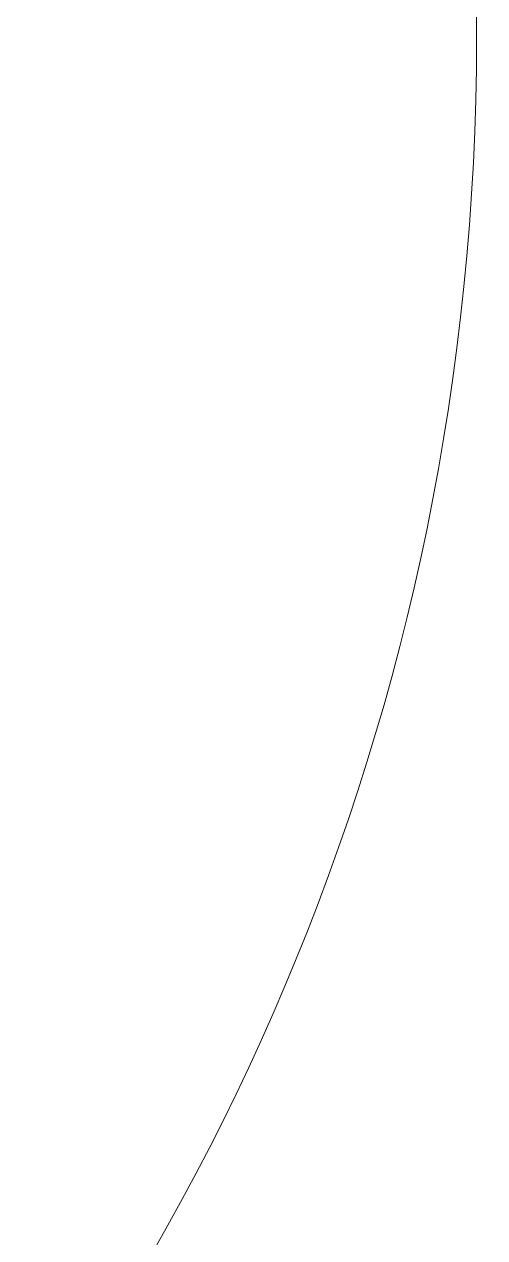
# Model space of a CAD drawing. Header units: metres. Extents: x -217 to -108, y -304 to -188.
# Drawn here: x -146.5505 to -146.3779, y -232.0509 to -231.5958 of the extents above; entities that cross this region are included whole.
import ezdxf

# ---------------------------------------------------------------- set-up
doc = ezdxf.new("R2010")
doc.units = ezdxf.units.M
for name, color, linetype, lineweight in [('A-FLOR', 192, 'Continuous', 9), ('A-GENM', 13, 'Continuous', 9), ('A-WALL', 113, 'Continuous', 9)]:
    doc.layers.add(name, color=color, linetype=linetype, lineweight=lineweight)

# ---------------------------------------------------------------- blocks, each defined once
blk = doc.blocks.new('Fountain_2047 - Fountain_2047-790752-Nivel 3')
at = {"layer": 'A-GENM'}
for centre, radius, start, end in [((2.707167823245982e-16, 9.617792156454576e-31), 1.538205038005981, 4.071109992273301e-13, 180.0000000000003), ((2.707167823245982e-16, 9.617792156454576e-31), 1.479063886294924, 4.261943273161113e-13, 180.0000000000001), ((2.707167823245982e-16, 9.617792156454576e-31), 1.295, 4.261943273161113e-13, 180.0000000000004), ((2.707167823245982e-16, 9.617792156454576e-31), 1.252722231931709, 4.261943273161113e-13, 180.0000000000004), ((2.707167823245982e-16, 9.617792156454576e-31), 1.204428804246706, 4.198332179531842e-13, 180.0000000000003), ((2.707167823245982e-16, 9.617792156454576e-31), 1.16207398842334, 4.198332179531842e-13, 180.0000000000001), ((0, 0), 0.9142553188446925, 359.9999999999994, 179.9999999999996), ((2.707167823245982e-16, 9.617792156454576e-31), 1.538205038005981, 180.0000000000002, 1.526666247102488e-13), ((2.707167823245982e-16, 9.617792156454576e-31), 1.479063886294925, 180.0000000000002, 0), ((2.707167823245982e-16, 9.617792156454576e-31), 1.295, 180.0000000000002, 2.035554996136651e-13), ((2.707167823245982e-16, 9.617792156454576e-31), 1.252722231931709, 180.0000000000002, 2.035554996136651e-13), ((2.707167823245982e-16, 9.617792156454576e-31), 1.204428804246706, 180.0000000000002, 1.526666247102488e-13), ((2.707167823245982e-16, 9.617792156454576e-31), 1.16207398842334, 179.9999999999998, 320.8156623592511), ((0, 0), 0.9142553188446924, 180.0000000000003, 359.9999999999994), ((2.707167823245982e-16, 9.617792156454576e-31), 1.16207398842334, 321.5358774762032, 359.9999999999996)]:
    blk.add_arc(centre, radius, start, end, dxfattribs=at)

msp = doc.modelspace()

# ---------------------------------------------------------------- linework, layer by layer
at = {"layer": 'A-FLOR'}
msp.add_arc((-148.6428763957254, -232.2808106855005), 14.31650700574933, 315.8829694145382, 92.6872823882713, dxfattribs=at)
at = {"layer": 'A-WALL'}
for radius, start, end in [(13.37481494399694, 316.377914621659, 92.19233718115011), (13.17481494399693, 316.7314119550906, 91.83883984772064)]:
    msp.add_arc((-148.6072573719452, -232.264739210173), radius, start, end, dxfattribs=at)

# ---------------------------------------------------------------- block references
at = {"layer": 'A-GENM'}
msp.add_blockref('Fountain_2047 - Fountain_2047-790752-Nivel 3', (-147.2951754148788, -231.6006658181209), dxfattribs=at)

doc.saveas('drawing.dxf')
